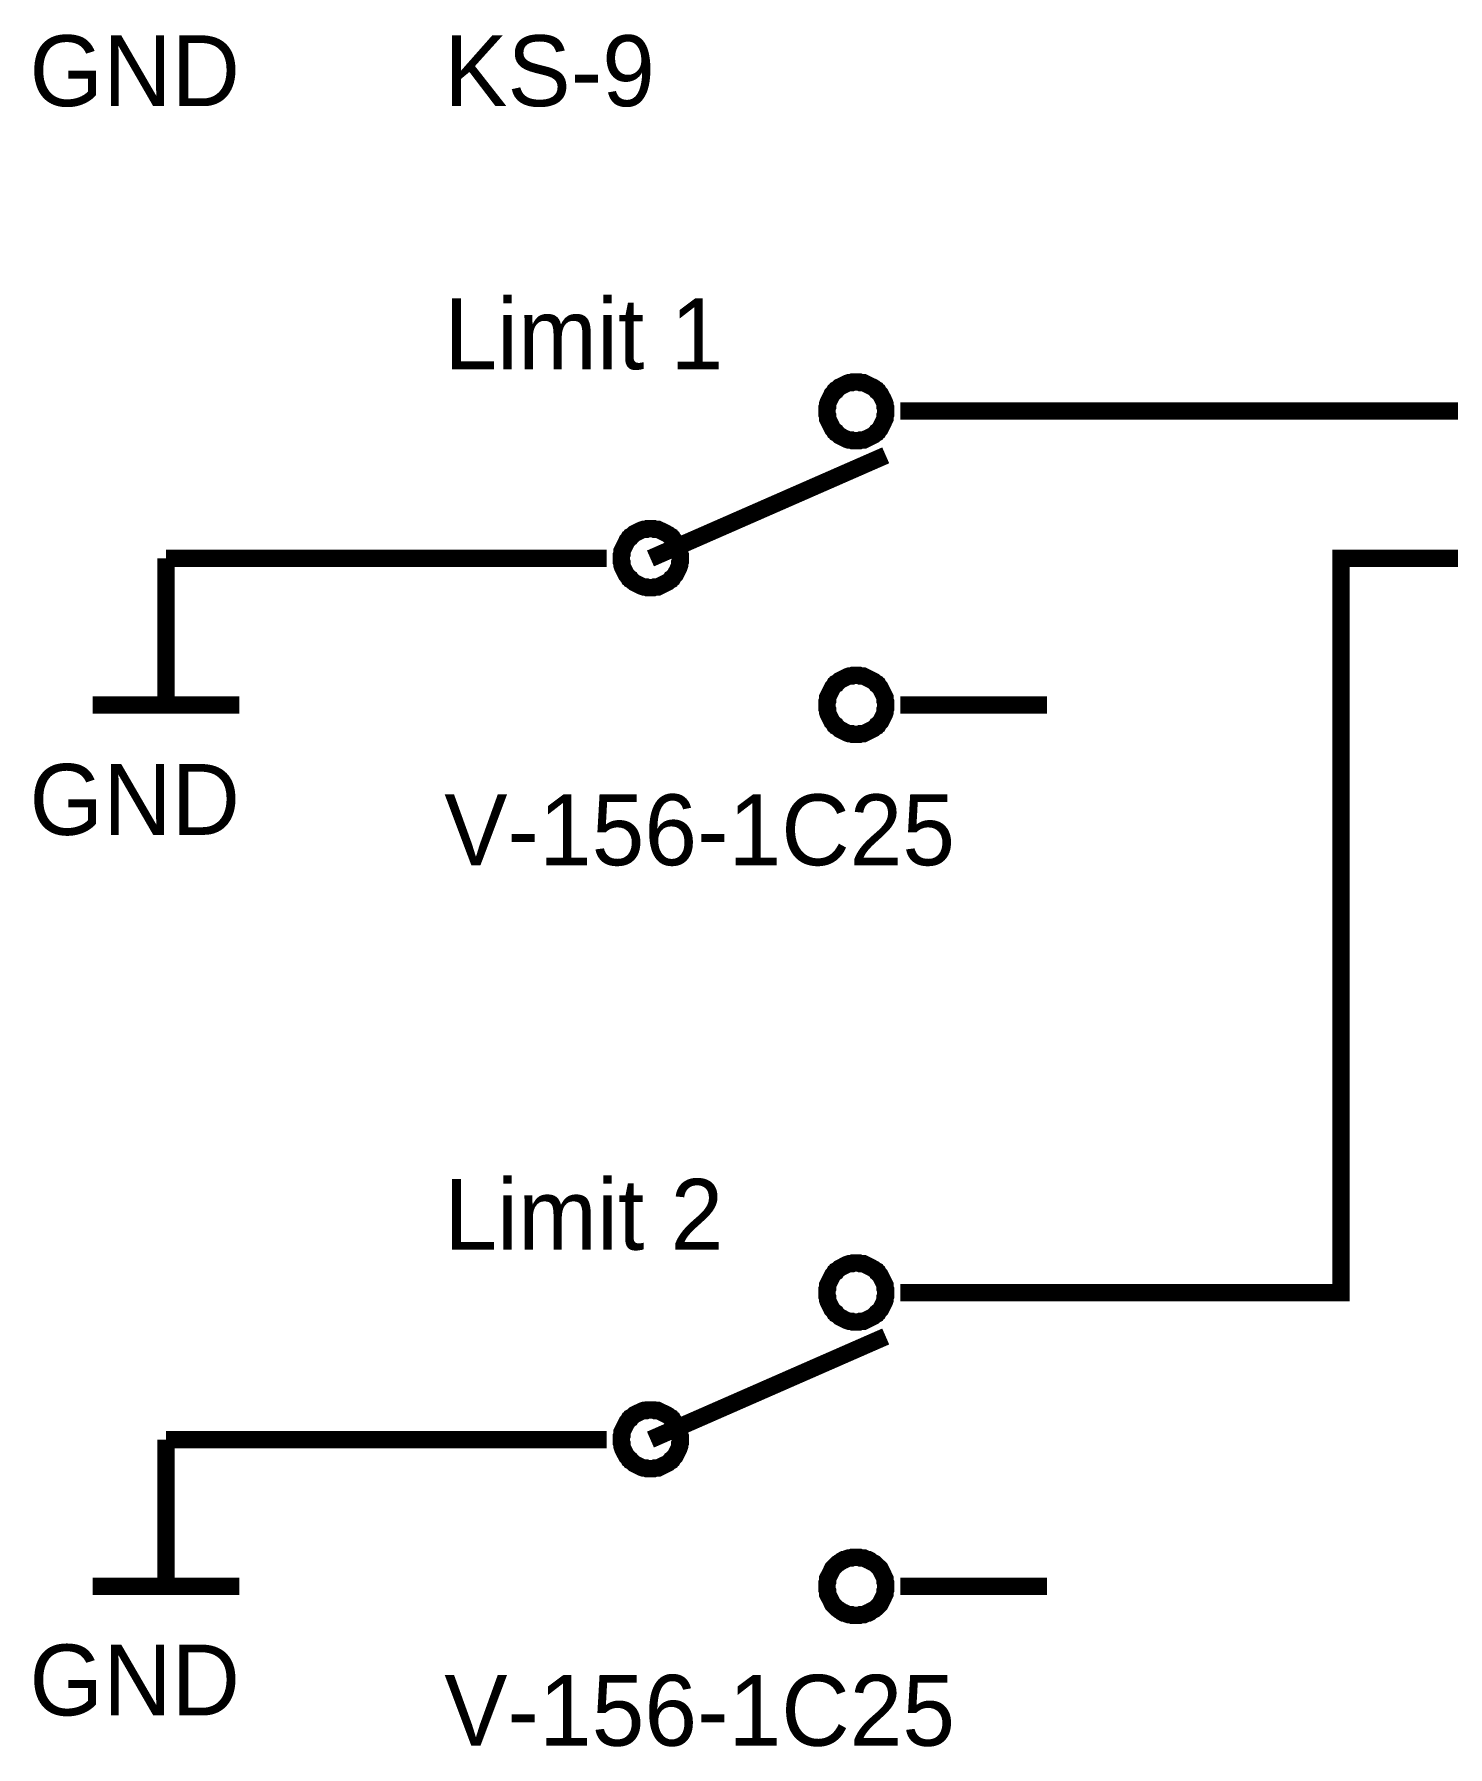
# Model space of a CAD drawing. Header units: inches. Extents: x 0 to 292, y 0 to 193.
# Drawn here: x 89.17 to 113.61, y 50.56 to 80.17 of the extents above; entities that cross this region are included whole.
import ezdxf

# ---------------------------------------------------------------- set-up
doc = ezdxf.new("R2010")
doc.units = ezdxf.units.IN
doc.layers.add('Sheet', color=255, linetype='Continuous')

msp = doc.modelspace()

# ---------------------------------------------------------------- linework, layer by layer
at = {"layer": 'Sheet'}
for points in [[(102.876, 73.659, 0.3, 0.3, 0), (102.876, 73.681, 0.3, 0.3, 0), (102.876, 73.714, 0.3, 0.3, 0), (102.887, 73.735, 0.3, 0.3, 0), (102.887, 73.757, 0.3, 0.3, 0), (102.887, 73.779, 0.3, 0.3, 0), (102.898, 73.812, 0.3, 0.3, 0), (102.909, 73.834, 0.3, 0.3, 0), (102.92, 73.856, 0.3, 0.3, 0), (102.931, 73.878, 0.3, 0.3, 0), (102.942, 73.899, 0.3, 0.3, 0), (102.953, 73.921, 0.3, 0.3, 0), (102.963, 73.943, 0.3, 0.3, 0), (102.974, 73.954, 0.3, 0.3, 0), (102.996, 73.976, 0.3, 0.3, 0), (103.007, 73.998, 0.3, 0.3, 0), (103.029, 74.009, 0.3, 0.3, 0), (103.04, 74.031, 0.3, 0.3, 0), (103.062, 74.042, 0.3, 0.3, 0), (103.084, 74.064, 0.3, 0.3, 0), (103.095, 74.075, 0.3, 0.3, 0), (103.117, 74.085, 0.3, 0.3, 0), (103.139, 74.096, 0.3, 0.3, 0), (103.16, 74.107, 0.3, 0.3, 0), (103.182, 74.118, 0.3, 0.3, 0), (103.204, 74.129, 0.3, 0.3, 0), (103.226, 74.14, 0.3, 0.3, 0), (103.259, 74.151, 0.3, 0.3, 0), (103.281, 74.151, 0.3, 0.3, 0), (103.303, 74.151, 0.3, 0.3, 0), (103.324, 74.162, 0.3, 0.3, 0), (103.357, 74.162, 0.3, 0.3, 0), (103.379, 74.162, 0.3, 0.3, 0)], [(103.379, 74.162, 0.3, 0.3, 0), (103.379, 74.162, 0.3, 0.3, 0)], [(103.379, 74.162, 0.3, 0.3, 0), (103.401, 74.162, 0.3, 0.3, 0), (103.434, 74.162, 0.3, 0.3, 0), (103.456, 74.151, 0.3, 0.3, 0), (103.478, 74.151, 0.3, 0.3, 0), (103.51, 74.151, 0.3, 0.3, 0), (103.532, 74.14, 0.3, 0.3, 0), (103.554, 74.129, 0.3, 0.3, 0), (103.576, 74.118, 0.3, 0.3, 0), (103.598, 74.107, 0.3, 0.3, 0), (103.62, 74.096, 0.3, 0.3, 0), (103.642, 74.085, 0.3, 0.3, 0), (103.664, 74.075, 0.3, 0.3, 0), (103.685, 74.064, 0.3, 0.3, 0), (103.707, 74.042, 0.3, 0.3, 0), (103.729, 74.031, 0.3, 0.3, 0), (103.74, 74.009, 0.3, 0.3, 0), (103.762, 73.998, 0.3, 0.3, 0), (103.773, 73.976, 0.3, 0.3, 0), (103.795, 73.954, 0.3, 0.3, 0), (103.806, 73.943, 0.3, 0.3, 0), (103.817, 73.921, 0.3, 0.3, 0), (103.828, 73.899, 0.3, 0.3, 0), (103.839, 73.878, 0.3, 0.3, 0), (103.85, 73.856, 0.3, 0.3, 0), (103.86, 73.834, 0.3, 0.3, 0), (103.871, 73.812, 0.3, 0.3, 0), (103.882, 73.779, 0.3, 0.3, 0), (103.882, 73.757, 0.3, 0.3, 0), (103.882, 73.735, 0.3, 0.3, 0), (103.893, 73.714, 0.3, 0.3, 0), (103.893, 73.681, 0.3, 0.3, 0), (103.893, 73.659, 0.3, 0.3, 0)], [(103.379, 73.145, 0.3, 0.3, 0), (103.357, 73.145, 0.3, 0.3, 0), (103.324, 73.145, 0.3, 0.3, 0), (103.303, 73.156, 0.3, 0.3, 0), (103.281, 73.156, 0.3, 0.3, 0), (103.259, 73.156, 0.3, 0.3, 0), (103.226, 73.167, 0.3, 0.3, 0), (103.204, 73.178, 0.3, 0.3, 0), (103.182, 73.188, 0.3, 0.3, 0), (103.16, 73.199, 0.3, 0.3, 0), (103.139, 73.21, 0.3, 0.3, 0), (103.117, 73.221, 0.3, 0.3, 0), (103.095, 73.232, 0.3, 0.3, 0), (103.084, 73.243, 0.3, 0.3, 0), (103.062, 73.265, 0.3, 0.3, 0), (103.04, 73.276, 0.3, 0.3, 0), (103.029, 73.298, 0.3, 0.3, 0), (103.007, 73.309, 0.3, 0.3, 0), (102.996, 73.331, 0.3, 0.3, 0), (102.974, 73.353, 0.3, 0.3, 0), (102.963, 73.374, 0.3, 0.3, 0), (102.953, 73.396, 0.3, 0.3, 0), (102.942, 73.418, 0.3, 0.3, 0), (102.931, 73.44, 0.3, 0.3, 0), (102.92, 73.462, 0.3, 0.3, 0), (102.909, 73.484, 0.3, 0.3, 0), (102.898, 73.506, 0.3, 0.3, 0), (102.887, 73.528, 0.3, 0.3, 0), (102.887, 73.56, 0.3, 0.3, 0), (102.887, 73.582, 0.3, 0.3, 0), (102.876, 73.604, 0.3, 0.3, 0), (102.876, 73.637, 0.3, 0.3, 0), (102.876, 73.659, 0.3, 0.3, 0)], [(102.876, 73.659, 0.3, 0.3, 0), (102.876, 73.659, 0.3, 0.3, 0)], [(103.893, 73.659, 0.3, 0.3, 0), (103.893, 73.637, 0.3, 0.3, 0), (103.893, 73.604, 0.3, 0.3, 0), (103.882, 73.582, 0.3, 0.3, 0), (103.882, 73.56, 0.3, 0.3, 0), (103.882, 73.528, 0.3, 0.3, 0), (103.871, 73.506, 0.3, 0.3, 0), (103.86, 73.484, 0.3, 0.3, 0), (103.85, 73.462, 0.3, 0.3, 0), (103.839, 73.44, 0.3, 0.3, 0), (103.828, 73.418, 0.3, 0.3, 0), (103.817, 73.396, 0.3, 0.3, 0), (103.806, 73.374, 0.3, 0.3, 0), (103.795, 73.353, 0.3, 0.3, 0), (103.773, 73.331, 0.3, 0.3, 0), (103.762, 73.309, 0.3, 0.3, 0), (103.74, 73.298, 0.3, 0.3, 0), (103.729, 73.276, 0.3, 0.3, 0), (103.707, 73.265, 0.3, 0.3, 0), (103.685, 73.243, 0.3, 0.3, 0), (103.664, 73.232, 0.3, 0.3, 0), (103.642, 73.221, 0.3, 0.3, 0), (103.62, 73.21, 0.3, 0.3, 0), (103.598, 73.199, 0.3, 0.3, 0), (103.576, 73.188, 0.3, 0.3, 0), (103.554, 73.178, 0.3, 0.3, 0), (103.532, 73.167, 0.3, 0.3, 0), (103.51, 73.156, 0.3, 0.3, 0), (103.478, 73.156, 0.3, 0.3, 0), (103.456, 73.156, 0.3, 0.3, 0), (103.434, 73.145, 0.3, 0.3, 0), (103.401, 73.145, 0.3, 0.3, 0), (103.379, 73.145, 0.3, 0.3, 0)], [(103.893, 73.659, 0.3, 0.3, 0), (103.893, 73.659, 0.3, 0.3, 0), (103.893, 73.659, 0.3, 0.3, 0), (103.893, 73.659, 0.3, 0.3, 0), (103.893, 73.659, 0.3, 0.3, 0), (103.893, 73.659, 0.3, 0.3, 0), (103.893, 73.659, 0.3, 0.3, 0), (103.893, 73.659, 0.3, 0.3, 0), (103.893, 73.659, 0.3, 0.3, 0), (103.893, 73.659, 0.3, 0.3, 0), (103.893, 73.659, 0.3, 0.3, 0), (103.893, 73.659, 0.3, 0.3, 0), (103.893, 73.659, 0.3, 0.3, 0), (103.893, 73.659, 0.3, 0.3, 0), (103.893, 73.659, 0.3, 0.3, 0), (103.893, 73.659, 0.3, 0.3, 0), (103.893, 73.659, 0.3, 0.3, 0), (103.893, 73.659, 0.3, 0.3, 0), (103.893, 73.659, 0.3, 0.3, 0), (103.893, 73.659, 0.3, 0.3, 0), (103.893, 73.659, 0.3, 0.3, 0), (103.893, 73.659, 0.3, 0.3, 0), (103.893, 73.659, 0.3, 0.3, 0), (103.893, 73.659, 0.3, 0.3, 0), (103.893, 73.659, 0.3, 0.3, 0), (103.893, 73.659, 0.3, 0.3, 0), (103.893, 73.659, 0.3, 0.3, 0), (103.893, 73.659, 0.3, 0.3, 0), (103.893, 73.659, 0.3, 0.3, 0), (103.893, 73.659, 0.3, 0.3, 0), (103.893, 73.659, 0.3, 0.3, 0), (103.893, 73.659, 0.3, 0.3, 0), (103.893, 73.659, 0.3, 0.3, 0)], [(103.893, 73.659, 0.3, 0.3, 0), (103.893, 73.659, 0.3, 0.3, 0)], [(106.683, 73.659, 0.3, 0.3, 0), (104.145, 73.659, 0.3, 0.3, 0)], [(119.382, 73.659, 0.3, 0.3, 0), (106.683, 73.659, 0.3, 0.3, 0)], [(99.824, 71.11, 0.3, 0.3, 0), (103.893, 72.893, 0.3, 0.3, 0)], [(99.321, 71.11, 0.3, 0.3, 0), (99.321, 71.132, 0.3, 0.3, 0), (99.321, 71.165, 0.3, 0.3, 0), (99.332, 71.187, 0.3, 0.3, 0), (99.332, 71.209, 0.3, 0.3, 0), (99.332, 71.241, 0.3, 0.3, 0), (99.343, 71.263, 0.3, 0.3, 0), (99.354, 71.285, 0.3, 0.3, 0), (99.365, 71.307, 0.3, 0.3, 0), (99.376, 71.329, 0.3, 0.3, 0), (99.387, 71.351, 0.3, 0.3, 0), (99.398, 71.373, 0.3, 0.3, 0), (99.409, 71.395, 0.3, 0.3, 0), (99.419, 71.416, 0.3, 0.3, 0), (99.441, 71.438, 0.3, 0.3, 0), (99.452, 71.46, 0.3, 0.3, 0), (99.474, 71.471, 0.3, 0.3, 0), (99.485, 71.493, 0.3, 0.3, 0), (99.507, 71.504, 0.3, 0.3, 0), (99.529, 71.526, 0.3, 0.3, 0), (99.54, 71.537, 0.3, 0.3, 0), (99.562, 71.548, 0.3, 0.3, 0), (99.584, 71.559, 0.3, 0.3, 0), (99.605, 71.57, 0.3, 0.3, 0), (99.627, 71.581, 0.3, 0.3, 0), (99.649, 71.592, 0.3, 0.3, 0), (99.671, 71.602, 0.3, 0.3, 0), (99.704, 71.613, 0.3, 0.3, 0), (99.726, 71.613, 0.3, 0.3, 0), (99.748, 71.613, 0.3, 0.3, 0), (99.769, 71.624, 0.3, 0.3, 0), (99.802, 71.624, 0.3, 0.3, 0), (99.824, 71.624, 0.3, 0.3, 0)], [(99.824, 71.624, 0.3, 0.3, 0), (99.824, 71.624, 0.3, 0.3, 0)], [(99.824, 71.624, 0.3, 0.3, 0), (99.846, 71.624, 0.3, 0.3, 0), (99.879, 71.624, 0.3, 0.3, 0), (99.901, 71.613, 0.3, 0.3, 0), (99.923, 71.613, 0.3, 0.3, 0), (99.955, 71.613, 0.3, 0.3, 0), (99.977, 71.602, 0.3, 0.3, 0), (99.999, 71.592, 0.3, 0.3, 0), (100.021, 71.581, 0.3, 0.3, 0), (100.043, 71.57, 0.3, 0.3, 0), (100.065, 71.559, 0.3, 0.3, 0), (100.087, 71.548, 0.3, 0.3, 0), (100.109, 71.537, 0.3, 0.3, 0), (100.13, 71.526, 0.3, 0.3, 0), (100.152, 71.504, 0.3, 0.3, 0), (100.174, 71.493, 0.3, 0.3, 0), (100.185, 71.471, 0.3, 0.3, 0), (100.207, 71.46, 0.3, 0.3, 0), (100.218, 71.438, 0.3, 0.3, 0), (100.24, 71.416, 0.3, 0.3, 0), (100.251, 71.395, 0.3, 0.3, 0), (100.262, 71.373, 0.3, 0.3, 0), (100.273, 71.351, 0.3, 0.3, 0), (100.284, 71.329, 0.3, 0.3, 0), (100.295, 71.307, 0.3, 0.3, 0), (100.305, 71.285, 0.3, 0.3, 0), (100.316, 71.263, 0.3, 0.3, 0), (100.327, 71.241, 0.3, 0.3, 0), (100.327, 71.209, 0.3, 0.3, 0), (100.327, 71.187, 0.3, 0.3, 0), (100.338, 71.165, 0.3, 0.3, 0), (100.338, 71.132, 0.3, 0.3, 0), (100.338, 71.11, 0.3, 0.3, 0)], [(91.445, 71.11, 0.3, 0.3, 0), (91.445, 68.573, 0.3, 0.3, 0)], [(96.521, 71.11, 0.3, 0.3, 0), (91.445, 71.11, 0.3, 0.3, 0)], [(96.521, 71.11, 0.3, 0.3, 0), (99.069, 71.11, 0.3, 0.3, 0)], [(99.824, 70.607, 0.3, 0.3, 0), (99.802, 70.607, 0.3, 0.3, 0), (99.769, 70.607, 0.3, 0.3, 0), (99.748, 70.618, 0.3, 0.3, 0), (99.726, 70.618, 0.3, 0.3, 0), (99.704, 70.618, 0.3, 0.3, 0), (99.671, 70.629, 0.3, 0.3, 0), (99.649, 70.64, 0.3, 0.3, 0), (99.627, 70.651, 0.3, 0.3, 0), (99.605, 70.662, 0.3, 0.3, 0), (99.584, 70.673, 0.3, 0.3, 0), (99.562, 70.684, 0.3, 0.3, 0), (99.54, 70.695, 0.3, 0.3, 0), (99.529, 70.705, 0.3, 0.3, 0), (99.507, 70.727, 0.3, 0.3, 0), (99.485, 70.738, 0.3, 0.3, 0), (99.474, 70.76, 0.3, 0.3, 0), (99.452, 70.771, 0.3, 0.3, 0), (99.441, 70.793, 0.3, 0.3, 0), (99.419, 70.815, 0.3, 0.3, 0), (99.409, 70.826, 0.3, 0.3, 0), (99.398, 70.848, 0.3, 0.3, 0), (99.387, 70.87, 0.3, 0.3, 0), (99.376, 70.891, 0.3, 0.3, 0), (99.365, 70.913, 0.3, 0.3, 0), (99.354, 70.935, 0.3, 0.3, 0), (99.343, 70.957, 0.3, 0.3, 0), (99.332, 70.99, 0.3, 0.3, 0), (99.332, 71.012, 0.3, 0.3, 0), (99.332, 71.034, 0.3, 0.3, 0), (99.321, 71.056, 0.3, 0.3, 0), (99.321, 71.088, 0.3, 0.3, 0), (99.321, 71.11, 0.3, 0.3, 0)], [(99.321, 71.11, 0.3, 0.3, 0), (99.321, 71.11, 0.3, 0.3, 0)], [(100.338, 71.11, 0.3, 0.3, 0), (100.338, 71.088, 0.3, 0.3, 0), (100.338, 71.056, 0.3, 0.3, 0), (100.327, 71.034, 0.3, 0.3, 0), (100.327, 71.012, 0.3, 0.3, 0), (100.327, 70.99, 0.3, 0.3, 0), (100.316, 70.957, 0.3, 0.3, 0), (100.305, 70.935, 0.3, 0.3, 0), (100.295, 70.913, 0.3, 0.3, 0), (100.284, 70.891, 0.3, 0.3, 0), (100.273, 70.87, 0.3, 0.3, 0), (100.262, 70.848, 0.3, 0.3, 0), (100.251, 70.826, 0.3, 0.3, 0), (100.24, 70.815, 0.3, 0.3, 0), (100.218, 70.793, 0.3, 0.3, 0), (100.207, 70.771, 0.3, 0.3, 0), (100.185, 70.76, 0.3, 0.3, 0), (100.174, 70.738, 0.3, 0.3, 0), (100.152, 70.727, 0.3, 0.3, 0), (100.13, 70.705, 0.3, 0.3, 0), (100.109, 70.695, 0.3, 0.3, 0), (100.087, 70.684, 0.3, 0.3, 0), (100.065, 70.673, 0.3, 0.3, 0), (100.043, 70.662, 0.3, 0.3, 0), (100.021, 70.651, 0.3, 0.3, 0), (99.999, 70.64, 0.3, 0.3, 0), (99.977, 70.629, 0.3, 0.3, 0), (99.955, 70.618, 0.3, 0.3, 0), (99.923, 70.618, 0.3, 0.3, 0), (99.901, 70.618, 0.3, 0.3, 0), (99.879, 70.607, 0.3, 0.3, 0), (99.846, 70.607, 0.3, 0.3, 0), (99.824, 70.607, 0.3, 0.3, 0)], [(100.338, 71.11, 0.3, 0.3, 0), (100.338, 71.11, 0.3, 0.3, 0), (100.338, 71.11, 0.3, 0.3, 0), (100.338, 71.11, 0.3, 0.3, 0), (100.338, 71.11, 0.3, 0.3, 0), (100.338, 71.11, 0.3, 0.3, 0), (100.338, 71.11, 0.3, 0.3, 0), (100.338, 71.11, 0.3, 0.3, 0), (100.338, 71.11, 0.3, 0.3, 0), (100.338, 71.11, 0.3, 0.3, 0), (100.338, 71.11, 0.3, 0.3, 0), (100.338, 71.11, 0.3, 0.3, 0), (100.338, 71.11, 0.3, 0.3, 0), (100.338, 71.11, 0.3, 0.3, 0), (100.338, 71.11, 0.3, 0.3, 0), (100.338, 71.11, 0.3, 0.3, 0), (100.338, 71.11, 0.3, 0.3, 0), (100.338, 71.11, 0.3, 0.3, 0), (100.338, 71.11, 0.3, 0.3, 0), (100.338, 71.11, 0.3, 0.3, 0), (100.338, 71.11, 0.3, 0.3, 0), (100.338, 71.11, 0.3, 0.3, 0), (100.338, 71.11, 0.3, 0.3, 0), (100.338, 71.11, 0.3, 0.3, 0), (100.338, 71.11, 0.3, 0.3, 0), (100.338, 71.11, 0.3, 0.3, 0), (100.338, 71.11, 0.3, 0.3, 0), (100.338, 71.11, 0.3, 0.3, 0), (100.338, 71.11, 0.3, 0.3, 0), (100.338, 71.11, 0.3, 0.3, 0), (100.338, 71.11, 0.3, 0.3, 0), (100.338, 71.11, 0.3, 0.3, 0), (100.338, 71.11, 0.3, 0.3, 0)], [(100.338, 71.11, 0.3, 0.3, 0), (100.338, 71.11, 0.3, 0.3, 0)], [(119.382, 71.11, 0.3, 0.3, 0), (111.769, 71.11, 0.3, 0.3, 0), (111.769, 58.411, 0.3, 0.3, 0), (106.683, 58.411, 0.3, 0.3, 0)], [(102.876, 68.573, 0.3, 0.3, 0), (102.876, 68.594, 0.3, 0.3, 0), (102.876, 68.627, 0.3, 0.3, 0), (102.887, 68.649, 0.3, 0.3, 0), (102.887, 68.671, 0.3, 0.3, 0), (102.887, 68.704, 0.3, 0.3, 0), (102.898, 68.726, 0.3, 0.3, 0), (102.909, 68.748, 0.3, 0.3, 0), (102.92, 68.769, 0.3, 0.3, 0), (102.931, 68.791, 0.3, 0.3, 0), (102.942, 68.813, 0.3, 0.3, 0), (102.953, 68.835, 0.3, 0.3, 0), (102.963, 68.857, 0.3, 0.3, 0), (102.974, 68.879, 0.3, 0.3, 0), (102.996, 68.901, 0.3, 0.3, 0), (103.007, 68.923, 0.3, 0.3, 0), (103.029, 68.933, 0.3, 0.3, 0), (103.04, 68.955, 0.3, 0.3, 0), (103.062, 68.966, 0.3, 0.3, 0), (103.084, 68.988, 0.3, 0.3, 0), (103.095, 68.999, 0.3, 0.3, 0), (103.117, 69.01, 0.3, 0.3, 0), (103.139, 69.021, 0.3, 0.3, 0), (103.16, 69.032, 0.3, 0.3, 0), (103.182, 69.043, 0.3, 0.3, 0), (103.204, 69.054, 0.3, 0.3, 0), (103.226, 69.065, 0.3, 0.3, 0), (103.259, 69.076, 0.3, 0.3, 0), (103.281, 69.076, 0.3, 0.3, 0), (103.303, 69.076, 0.3, 0.3, 0), (103.324, 69.087, 0.3, 0.3, 0), (103.357, 69.087, 0.3, 0.3, 0), (103.379, 69.087, 0.3, 0.3, 0)], [(103.379, 69.087, 0.3, 0.3, 0), (103.379, 69.087, 0.3, 0.3, 0)], [(103.379, 69.087, 0.3, 0.3, 0), (103.401, 69.087, 0.3, 0.3, 0), (103.434, 69.087, 0.3, 0.3, 0), (103.456, 69.076, 0.3, 0.3, 0), (103.478, 69.076, 0.3, 0.3, 0), (103.51, 69.076, 0.3, 0.3, 0), (103.532, 69.065, 0.3, 0.3, 0), (103.554, 69.054, 0.3, 0.3, 0), (103.576, 69.043, 0.3, 0.3, 0), (103.598, 69.032, 0.3, 0.3, 0), (103.62, 69.021, 0.3, 0.3, 0), (103.642, 69.01, 0.3, 0.3, 0), (103.664, 68.999, 0.3, 0.3, 0), (103.685, 68.988, 0.3, 0.3, 0), (103.707, 68.966, 0.3, 0.3, 0), (103.729, 68.955, 0.3, 0.3, 0), (103.74, 68.933, 0.3, 0.3, 0), (103.762, 68.923, 0.3, 0.3, 0), (103.773, 68.901, 0.3, 0.3, 0), (103.795, 68.879, 0.3, 0.3, 0), (103.806, 68.857, 0.3, 0.3, 0), (103.817, 68.835, 0.3, 0.3, 0), (103.828, 68.813, 0.3, 0.3, 0), (103.839, 68.791, 0.3, 0.3, 0), (103.85, 68.769, 0.3, 0.3, 0), (103.86, 68.748, 0.3, 0.3, 0), (103.871, 68.726, 0.3, 0.3, 0), (103.882, 68.704, 0.3, 0.3, 0), (103.882, 68.671, 0.3, 0.3, 0), (103.882, 68.649, 0.3, 0.3, 0), (103.893, 68.627, 0.3, 0.3, 0), (103.893, 68.594, 0.3, 0.3, 0), (103.893, 68.573, 0.3, 0.3, 0)], [(90.176, 68.573, 0.3, 0.3, 0), (92.714, 68.573, 0.3, 0.3, 0)], [(103.379, 68.069, 0.3, 0.3, 0), (103.357, 68.069, 0.3, 0.3, 0), (103.324, 68.069, 0.3, 0.3, 0), (103.303, 68.08, 0.3, 0.3, 0), (103.281, 68.08, 0.3, 0.3, 0), (103.259, 68.08, 0.3, 0.3, 0), (103.226, 68.091, 0.3, 0.3, 0), (103.204, 68.102, 0.3, 0.3, 0), (103.182, 68.113, 0.3, 0.3, 0), (103.16, 68.124, 0.3, 0.3, 0), (103.139, 68.135, 0.3, 0.3, 0), (103.117, 68.146, 0.3, 0.3, 0), (103.095, 68.157, 0.3, 0.3, 0), (103.084, 68.168, 0.3, 0.3, 0), (103.062, 68.19, 0.3, 0.3, 0), (103.04, 68.201, 0.3, 0.3, 0), (103.029, 68.222, 0.3, 0.3, 0), (103.007, 68.233, 0.3, 0.3, 0), (102.996, 68.255, 0.3, 0.3, 0), (102.974, 68.277, 0.3, 0.3, 0), (102.963, 68.288, 0.3, 0.3, 0), (102.953, 68.31, 0.3, 0.3, 0), (102.942, 68.332, 0.3, 0.3, 0), (102.931, 68.354, 0.3, 0.3, 0), (102.92, 68.376, 0.3, 0.3, 0), (102.909, 68.398, 0.3, 0.3, 0), (102.898, 68.419, 0.3, 0.3, 0), (102.887, 68.452, 0.3, 0.3, 0), (102.887, 68.474, 0.3, 0.3, 0), (102.887, 68.496, 0.3, 0.3, 0), (102.876, 68.518, 0.3, 0.3, 0), (102.876, 68.551, 0.3, 0.3, 0), (102.876, 68.573, 0.3, 0.3, 0)], [(102.876, 68.573, 0.3, 0.3, 0), (102.876, 68.573, 0.3, 0.3, 0)], [(103.893, 68.573, 0.3, 0.3, 0), (103.893, 68.551, 0.3, 0.3, 0), (103.893, 68.518, 0.3, 0.3, 0), (103.882, 68.496, 0.3, 0.3, 0), (103.882, 68.474, 0.3, 0.3, 0), (103.882, 68.452, 0.3, 0.3, 0), (103.871, 68.419, 0.3, 0.3, 0), (103.86, 68.398, 0.3, 0.3, 0), (103.85, 68.376, 0.3, 0.3, 0), (103.839, 68.354, 0.3, 0.3, 0), (103.828, 68.332, 0.3, 0.3, 0), (103.817, 68.31, 0.3, 0.3, 0), (103.806, 68.288, 0.3, 0.3, 0), (103.795, 68.277, 0.3, 0.3, 0), (103.773, 68.255, 0.3, 0.3, 0), (103.762, 68.233, 0.3, 0.3, 0), (103.74, 68.222, 0.3, 0.3, 0), (103.729, 68.201, 0.3, 0.3, 0), (103.707, 68.19, 0.3, 0.3, 0), (103.685, 68.168, 0.3, 0.3, 0), (103.664, 68.157, 0.3, 0.3, 0), (103.642, 68.146, 0.3, 0.3, 0), (103.62, 68.135, 0.3, 0.3, 0), (103.598, 68.124, 0.3, 0.3, 0), (103.576, 68.113, 0.3, 0.3, 0), (103.554, 68.102, 0.3, 0.3, 0), (103.532, 68.091, 0.3, 0.3, 0), (103.51, 68.08, 0.3, 0.3, 0), (103.478, 68.08, 0.3, 0.3, 0), (103.456, 68.08, 0.3, 0.3, 0), (103.434, 68.069, 0.3, 0.3, 0), (103.401, 68.069, 0.3, 0.3, 0), (103.379, 68.069, 0.3, 0.3, 0)], [(103.893, 68.573, 0.3, 0.3, 0), (103.893, 68.573, 0.3, 0.3, 0), (103.893, 68.573, 0.3, 0.3, 0), (103.893, 68.573, 0.3, 0.3, 0), (103.893, 68.573, 0.3, 0.3, 0), (103.893, 68.573, 0.3, 0.3, 0), (103.893, 68.573, 0.3, 0.3, 0), (103.893, 68.573, 0.3, 0.3, 0), (103.893, 68.573, 0.3, 0.3, 0), (103.893, 68.573, 0.3, 0.3, 0), (103.893, 68.573, 0.3, 0.3, 0), (103.893, 68.573, 0.3, 0.3, 0), (103.893, 68.573, 0.3, 0.3, 0), (103.893, 68.573, 0.3, 0.3, 0), (103.893, 68.573, 0.3, 0.3, 0), (103.893, 68.573, 0.3, 0.3, 0), (103.893, 68.573, 0.3, 0.3, 0), (103.893, 68.573, 0.3, 0.3, 0), (103.893, 68.573, 0.3, 0.3, 0), (103.893, 68.573, 0.3, 0.3, 0), (103.893, 68.573, 0.3, 0.3, 0), (103.893, 68.573, 0.3, 0.3, 0), (103.893, 68.573, 0.3, 0.3, 0), (103.893, 68.573, 0.3, 0.3, 0), (103.893, 68.573, 0.3, 0.3, 0), (103.893, 68.573, 0.3, 0.3, 0), (103.893, 68.573, 0.3, 0.3, 0), (103.893, 68.573, 0.3, 0.3, 0), (103.893, 68.573, 0.3, 0.3, 0), (103.893, 68.573, 0.3, 0.3, 0), (103.893, 68.573, 0.3, 0.3, 0), (103.893, 68.573, 0.3, 0.3, 0), (103.893, 68.573, 0.3, 0.3, 0)], [(103.893, 68.573, 0.3, 0.3, 0), (103.893, 68.573, 0.3, 0.3, 0)], [(106.683, 68.573, 0.3, 0.3, 0), (104.145, 68.573, 0.3, 0.3, 0)], [(102.876, 58.411, 0.3, 0.3, 0), (102.876, 58.433, 0.3, 0.3, 0), (102.876, 58.465, 0.3, 0.3, 0), (102.887, 58.487, 0.3, 0.3, 0), (102.887, 58.509, 0.3, 0.3, 0), (102.887, 58.542, 0.3, 0.3, 0), (102.898, 58.564, 0.3, 0.3, 0), (102.909, 58.586, 0.3, 0.3, 0), (102.92, 58.608, 0.3, 0.3, 0), (102.931, 58.63, 0.3, 0.3, 0), (102.942, 58.651, 0.3, 0.3, 0), (102.953, 58.673, 0.3, 0.3, 0), (102.963, 58.695, 0.3, 0.3, 0), (102.974, 58.717, 0.3, 0.3, 0), (102.996, 58.739, 0.3, 0.3, 0), (103.007, 58.761, 0.3, 0.3, 0), (103.029, 58.772, 0.3, 0.3, 0), (103.04, 58.794, 0.3, 0.3, 0), (103.062, 58.805, 0.3, 0.3, 0), (103.084, 58.826, 0.3, 0.3, 0), (103.095, 58.837, 0.3, 0.3, 0), (103.117, 58.848, 0.3, 0.3, 0), (103.139, 58.859, 0.3, 0.3, 0), (103.16, 58.87, 0.3, 0.3, 0), (103.182, 58.881, 0.3, 0.3, 0), (103.204, 58.892, 0.3, 0.3, 0), (103.226, 58.903, 0.3, 0.3, 0), (103.259, 58.914, 0.3, 0.3, 0), (103.281, 58.914, 0.3, 0.3, 0), (103.303, 58.914, 0.3, 0.3, 0), (103.324, 58.925, 0.3, 0.3, 0), (103.357, 58.925, 0.3, 0.3, 0), (103.379, 58.925, 0.3, 0.3, 0)], [(103.379, 58.925, 0.3, 0.3, 0), (103.379, 58.925, 0.3, 0.3, 0)], [(103.379, 58.925, 0.3, 0.3, 0), (103.401, 58.925, 0.3, 0.3, 0), (103.434, 58.925, 0.3, 0.3, 0), (103.456, 58.914, 0.3, 0.3, 0), (103.478, 58.914, 0.3, 0.3, 0), (103.51, 58.914, 0.3, 0.3, 0), (103.532, 58.903, 0.3, 0.3, 0), (103.554, 58.892, 0.3, 0.3, 0), (103.576, 58.881, 0.3, 0.3, 0), (103.598, 58.87, 0.3, 0.3, 0), (103.62, 58.859, 0.3, 0.3, 0), (103.642, 58.848, 0.3, 0.3, 0), (103.664, 58.837, 0.3, 0.3, 0), (103.685, 58.826, 0.3, 0.3, 0), (103.707, 58.805, 0.3, 0.3, 0), (103.729, 58.794, 0.3, 0.3, 0), (103.74, 58.772, 0.3, 0.3, 0), (103.762, 58.761, 0.3, 0.3, 0), (103.773, 58.739, 0.3, 0.3, 0), (103.795, 58.717, 0.3, 0.3, 0), (103.806, 58.695, 0.3, 0.3, 0), (103.817, 58.673, 0.3, 0.3, 0), (103.828, 58.651, 0.3, 0.3, 0), (103.839, 58.63, 0.3, 0.3, 0), (103.85, 58.608, 0.3, 0.3, 0), (103.86, 58.586, 0.3, 0.3, 0), (103.871, 58.564, 0.3, 0.3, 0), (103.882, 58.542, 0.3, 0.3, 0), (103.882, 58.509, 0.3, 0.3, 0), (103.882, 58.487, 0.3, 0.3, 0), (103.893, 58.465, 0.3, 0.3, 0), (103.893, 58.433, 0.3, 0.3, 0), (103.893, 58.411, 0.3, 0.3, 0)], [(103.379, 57.908, 0.3, 0.3, 0), (103.357, 57.908, 0.3, 0.3, 0), (103.324, 57.908, 0.3, 0.3, 0), (103.303, 57.919, 0.3, 0.3, 0), (103.281, 57.919, 0.3, 0.3, 0), (103.259, 57.919, 0.3, 0.3, 0), (103.226, 57.93, 0.3, 0.3, 0), (103.204, 57.94, 0.3, 0.3, 0), (103.182, 57.951, 0.3, 0.3, 0), (103.16, 57.962, 0.3, 0.3, 0), (103.139, 57.973, 0.3, 0.3, 0), (103.117, 57.984, 0.3, 0.3, 0), (103.095, 57.995, 0.3, 0.3, 0), (103.084, 58.006, 0.3, 0.3, 0), (103.062, 58.028, 0.3, 0.3, 0), (103.04, 58.039, 0.3, 0.3, 0), (103.029, 58.061, 0.3, 0.3, 0), (103.007, 58.072, 0.3, 0.3, 0), (102.996, 58.094, 0.3, 0.3, 0), (102.974, 58.115, 0.3, 0.3, 0), (102.963, 58.126, 0.3, 0.3, 0), (102.953, 58.148, 0.3, 0.3, 0), (102.942, 58.17, 0.3, 0.3, 0), (102.931, 58.192, 0.3, 0.3, 0), (102.92, 58.214, 0.3, 0.3, 0), (102.909, 58.236, 0.3, 0.3, 0), (102.898, 58.258, 0.3, 0.3, 0), (102.887, 58.29, 0.3, 0.3, 0), (102.887, 58.312, 0.3, 0.3, 0), (102.887, 58.334, 0.3, 0.3, 0), (102.876, 58.356, 0.3, 0.3, 0), (102.876, 58.389, 0.3, 0.3, 0), (102.876, 58.411, 0.3, 0.3, 0)], [(102.876, 58.411, 0.3, 0.3, 0), (102.876, 58.411, 0.3, 0.3, 0)], [(103.893, 58.411, 0.3, 0.3, 0), (103.893, 58.389, 0.3, 0.3, 0), (103.893, 58.356, 0.3, 0.3, 0), (103.882, 58.334, 0.3, 0.3, 0), (103.882, 58.312, 0.3, 0.3, 0), (103.882, 58.29, 0.3, 0.3, 0), (103.871, 58.258, 0.3, 0.3, 0), (103.86, 58.236, 0.3, 0.3, 0), (103.85, 58.214, 0.3, 0.3, 0), (103.839, 58.192, 0.3, 0.3, 0), (103.828, 58.17, 0.3, 0.3, 0), (103.817, 58.148, 0.3, 0.3, 0), (103.806, 58.126, 0.3, 0.3, 0), (103.795, 58.115, 0.3, 0.3, 0), (103.773, 58.094, 0.3, 0.3, 0), (103.762, 58.072, 0.3, 0.3, 0), (103.74, 58.061, 0.3, 0.3, 0), (103.729, 58.039, 0.3, 0.3, 0), (103.707, 58.028, 0.3, 0.3, 0), (103.685, 58.006, 0.3, 0.3, 0), (103.664, 57.995, 0.3, 0.3, 0), (103.642, 57.984, 0.3, 0.3, 0), (103.62, 57.973, 0.3, 0.3, 0), (103.598, 57.962, 0.3, 0.3, 0), (103.576, 57.951, 0.3, 0.3, 0), (103.554, 57.94, 0.3, 0.3, 0), (103.532, 57.93, 0.3, 0.3, 0), (103.51, 57.919, 0.3, 0.3, 0), (103.478, 57.919, 0.3, 0.3, 0), (103.456, 57.919, 0.3, 0.3, 0), (103.434, 57.908, 0.3, 0.3, 0), (103.401, 57.908, 0.3, 0.3, 0), (103.379, 57.908, 0.3, 0.3, 0)], [(103.893, 58.411, 0.3, 0.3, 0), (103.893, 58.411, 0.3, 0.3, 0), (103.893, 58.411, 0.3, 0.3, 0), (103.893, 58.411, 0.3, 0.3, 0), (103.893, 58.411, 0.3, 0.3, 0), (103.893, 58.411, 0.3, 0.3, 0), (103.893, 58.411, 0.3, 0.3, 0), (103.893, 58.411, 0.3, 0.3, 0), (103.893, 58.411, 0.3, 0.3, 0), (103.893, 58.411, 0.3, 0.3, 0), (103.893, 58.411, 0.3, 0.3, 0), (103.893, 58.411, 0.3, 0.3, 0), (103.893, 58.411, 0.3, 0.3, 0), (103.893, 58.411, 0.3, 0.3, 0), (103.893, 58.411, 0.3, 0.3, 0), (103.893, 58.411, 0.3, 0.3, 0), (103.893, 58.411, 0.3, 0.3, 0), (103.893, 58.411, 0.3, 0.3, 0), (103.893, 58.411, 0.3, 0.3, 0), (103.893, 58.411, 0.3, 0.3, 0), (103.893, 58.411, 0.3, 0.3, 0), (103.893, 58.411, 0.3, 0.3, 0), (103.893, 58.411, 0.3, 0.3, 0), (103.893, 58.411, 0.3, 0.3, 0), (103.893, 58.411, 0.3, 0.3, 0), (103.893, 58.411, 0.3, 0.3, 0), (103.893, 58.411, 0.3, 0.3, 0), (103.893, 58.411, 0.3, 0.3, 0), (103.893, 58.411, 0.3, 0.3, 0), (103.893, 58.411, 0.3, 0.3, 0), (103.893, 58.411, 0.3, 0.3, 0), (103.893, 58.411, 0.3, 0.3, 0), (103.893, 58.411, 0.3, 0.3, 0)], [(103.893, 58.411, 0.3, 0.3, 0), (103.893, 58.411, 0.3, 0.3, 0)], [(106.683, 58.411, 0.3, 0.3, 0), (104.145, 58.411, 0.3, 0.3, 0)], [(99.824, 55.873, 0.3, 0.3, 0), (103.893, 57.656, 0.3, 0.3, 0)], [(99.321, 55.873, 0.3, 0.3, 0), (99.321, 55.895, 0.3, 0.3, 0), (99.321, 55.928, 0.3, 0.3, 0), (99.332, 55.95, 0.3, 0.3, 0), (99.332, 55.972, 0.3, 0.3, 0), (99.332, 56.004, 0.3, 0.3, 0), (99.343, 56.026, 0.3, 0.3, 0), (99.354, 56.048, 0.3, 0.3, 0), (99.365, 56.07, 0.3, 0.3, 0), (99.376, 56.092, 0.3, 0.3, 0), (99.387, 56.114, 0.3, 0.3, 0), (99.398, 56.136, 0.3, 0.3, 0), (99.409, 56.157, 0.3, 0.3, 0), (99.419, 56.179, 0.3, 0.3, 0), (99.441, 56.201, 0.3, 0.3, 0), (99.452, 56.223, 0.3, 0.3, 0), (99.474, 56.234, 0.3, 0.3, 0), (99.485, 56.256, 0.3, 0.3, 0), (99.507, 56.267, 0.3, 0.3, 0), (99.529, 56.289, 0.3, 0.3, 0), (99.54, 56.3, 0.3, 0.3, 0), (99.562, 56.311, 0.3, 0.3, 0), (99.584, 56.322, 0.3, 0.3, 0), (99.605, 56.333, 0.3, 0.3, 0), (99.627, 56.343, 0.3, 0.3, 0), (99.649, 56.354, 0.3, 0.3, 0), (99.671, 56.365, 0.3, 0.3, 0), (99.704, 56.376, 0.3, 0.3, 0), (99.726, 56.376, 0.3, 0.3, 0), (99.748, 56.376, 0.3, 0.3, 0), (99.769, 56.387, 0.3, 0.3, 0), (99.802, 56.387, 0.3, 0.3, 0), (99.824, 56.387, 0.3, 0.3, 0)], [(99.824, 56.387, 0.3, 0.3, 0), (99.824, 56.387, 0.3, 0.3, 0)], [(99.824, 56.387, 0.3, 0.3, 0), (99.846, 56.387, 0.3, 0.3, 0), (99.879, 56.387, 0.3, 0.3, 0), (99.901, 56.376, 0.3, 0.3, 0), (99.923, 56.376, 0.3, 0.3, 0), (99.955, 56.376, 0.3, 0.3, 0), (99.977, 56.365, 0.3, 0.3, 0), (99.999, 56.354, 0.3, 0.3, 0), (100.021, 56.343, 0.3, 0.3, 0), (100.043, 56.333, 0.3, 0.3, 0), (100.065, 56.322, 0.3, 0.3, 0), (100.087, 56.311, 0.3, 0.3, 0), (100.109, 56.3, 0.3, 0.3, 0), (100.13, 56.289, 0.3, 0.3, 0), (100.152, 56.267, 0.3, 0.3, 0), (100.174, 56.256, 0.3, 0.3, 0), (100.185, 56.234, 0.3, 0.3, 0), (100.207, 56.223, 0.3, 0.3, 0), (100.218, 56.201, 0.3, 0.3, 0), (100.24, 56.179, 0.3, 0.3, 0), (100.251, 56.157, 0.3, 0.3, 0), (100.262, 56.136, 0.3, 0.3, 0), (100.273, 56.114, 0.3, 0.3, 0), (100.284, 56.092, 0.3, 0.3, 0), (100.295, 56.07, 0.3, 0.3, 0), (100.305, 56.048, 0.3, 0.3, 0), (100.316, 56.026, 0.3, 0.3, 0), (100.327, 56.004, 0.3, 0.3, 0), (100.327, 55.972, 0.3, 0.3, 0), (100.327, 55.95, 0.3, 0.3, 0), (100.338, 55.928, 0.3, 0.3, 0), (100.338, 55.895, 0.3, 0.3, 0), (100.338, 55.873, 0.3, 0.3, 0)], [(91.445, 55.873, 0.3, 0.3, 0), (91.445, 53.335, 0.3, 0.3, 0)], [(96.521, 55.873, 0.3, 0.3, 0), (91.445, 55.873, 0.3, 0.3, 0)], [(96.521, 55.873, 0.3, 0.3, 0), (99.069, 55.873, 0.3, 0.3, 0)], [(99.824, 55.37, 0.3, 0.3, 0), (99.802, 55.37, 0.3, 0.3, 0), (99.769, 55.37, 0.3, 0.3, 0), (99.748, 55.381, 0.3, 0.3, 0), (99.726, 55.381, 0.3, 0.3, 0), (99.704, 55.381, 0.3, 0.3, 0), (99.671, 55.392, 0.3, 0.3, 0), (99.649, 55.403, 0.3, 0.3, 0), (99.627, 55.414, 0.3, 0.3, 0), (99.605, 55.425, 0.3, 0.3, 0), (99.584, 55.436, 0.3, 0.3, 0), (99.562, 55.446, 0.3, 0.3, 0), (99.54, 55.457, 0.3, 0.3, 0), (99.529, 55.468, 0.3, 0.3, 0), (99.507, 55.49, 0.3, 0.3, 0), (99.485, 55.501, 0.3, 0.3, 0), (99.474, 55.523, 0.3, 0.3, 0), (99.452, 55.534, 0.3, 0.3, 0), (99.441, 55.556, 0.3, 0.3, 0), (99.419, 55.578, 0.3, 0.3, 0), (99.409, 55.589, 0.3, 0.3, 0), (99.398, 55.611, 0.3, 0.3, 0), (99.387, 55.632, 0.3, 0.3, 0), (99.376, 55.654, 0.3, 0.3, 0), (99.365, 55.676, 0.3, 0.3, 0), (99.354, 55.698, 0.3, 0.3, 0), (99.343, 55.72, 0.3, 0.3, 0), (99.332, 55.753, 0.3, 0.3, 0), (99.332, 55.775, 0.3, 0.3, 0), (99.332, 55.797, 0.3, 0.3, 0), (99.321, 55.818, 0.3, 0.3, 0), (99.321, 55.851, 0.3, 0.3, 0), (99.321, 55.873, 0.3, 0.3, 0)], [(99.321, 55.873, 0.3, 0.3, 0), (99.321, 55.873, 0.3, 0.3, 0)], [(100.338, 55.873, 0.3, 0.3, 0), (100.338, 55.851, 0.3, 0.3, 0), (100.338, 55.818, 0.3, 0.3, 0), (100.327, 55.797, 0.3, 0.3, 0), (100.327, 55.775, 0.3, 0.3, 0), (100.327, 55.753, 0.3, 0.3, 0), (100.316, 55.72, 0.3, 0.3, 0), (100.305, 55.698, 0.3, 0.3, 0), (100.295, 55.676, 0.3, 0.3, 0), (100.284, 55.654, 0.3, 0.3, 0), (100.273, 55.632, 0.3, 0.3, 0), (100.262, 55.611, 0.3, 0.3, 0), (100.251, 55.589, 0.3, 0.3, 0), (100.24, 55.578, 0.3, 0.3, 0), (100.218, 55.556, 0.3, 0.3, 0), (100.207, 55.534, 0.3, 0.3, 0), (100.185, 55.523, 0.3, 0.3, 0), (100.174, 55.501, 0.3, 0.3, 0), (100.152, 55.49, 0.3, 0.3, 0), (100.13, 55.468, 0.3, 0.3, 0), (100.109, 55.457, 0.3, 0.3, 0), (100.087, 55.446, 0.3, 0.3, 0), (100.065, 55.436, 0.3, 0.3, 0), (100.043, 55.425, 0.3, 0.3, 0), (100.021, 55.414, 0.3, 0.3, 0), (99.999, 55.403, 0.3, 0.3, 0), (99.977, 55.392, 0.3, 0.3, 0), (99.955, 55.381, 0.3, 0.3, 0), (99.923, 55.381, 0.3, 0.3, 0), (99.901, 55.381, 0.3, 0.3, 0), (99.879, 55.37, 0.3, 0.3, 0), (99.846, 55.37, 0.3, 0.3, 0), (99.824, 55.37, 0.3, 0.3, 0)], [(100.338, 55.873, 0.3, 0.3, 0), (100.338, 55.873, 0.3, 0.3, 0), (100.338, 55.873, 0.3, 0.3, 0), (100.338, 55.873, 0.3, 0.3, 0), (100.338, 55.873, 0.3, 0.3, 0), (100.338, 55.873, 0.3, 0.3, 0), (100.338, 55.873, 0.3, 0.3, 0), (100.338, 55.873, 0.3, 0.3, 0), (100.338, 55.873, 0.3, 0.3, 0), (100.338, 55.873, 0.3, 0.3, 0), (100.338, 55.873, 0.3, 0.3, 0), (100.338, 55.873, 0.3, 0.3, 0), (100.338, 55.873, 0.3, 0.3, 0), (100.338, 55.873, 0.3, 0.3, 0), (100.338, 55.873, 0.3, 0.3, 0), (100.338, 55.873, 0.3, 0.3, 0), (100.338, 55.873, 0.3, 0.3, 0), (100.338, 55.873, 0.3, 0.3, 0), (100.338, 55.873, 0.3, 0.3, 0), (100.338, 55.873, 0.3, 0.3, 0), (100.338, 55.873, 0.3, 0.3, 0), (100.338, 55.873, 0.3, 0.3, 0), (100.338, 55.873, 0.3, 0.3, 0), (100.338, 55.873, 0.3, 0.3, 0), (100.338, 55.873, 0.3, 0.3, 0), (100.338, 55.873, 0.3, 0.3, 0), (100.338, 55.873, 0.3, 0.3, 0), (100.338, 55.873, 0.3, 0.3, 0), (100.338, 55.873, 0.3, 0.3, 0), (100.338, 55.873, 0.3, 0.3, 0), (100.338, 55.873, 0.3, 0.3, 0), (100.338, 55.873, 0.3, 0.3, 0), (100.338, 55.873, 0.3, 0.3, 0)], [(100.338, 55.873, 0.3, 0.3, 0), (100.338, 55.873, 0.3, 0.3, 0)], [(102.876, 53.335, 0.3, 0.3, 0), (102.876, 53.357, 0.3, 0.3, 0), (102.876, 53.39, 0.3, 0.3, 0), (102.887, 53.412, 0.3, 0.3, 0), (102.887, 53.434, 0.3, 0.3, 0), (102.887, 53.467, 0.3, 0.3, 0), (102.898, 53.489, 0.3, 0.3, 0), (102.909, 53.51, 0.3, 0.3, 0), (102.92, 53.532, 0.3, 0.3, 0), (102.931, 53.554, 0.3, 0.3, 0), (102.942, 53.576, 0.3, 0.3, 0), (102.953, 53.598, 0.3, 0.3, 0), (102.963, 53.62, 0.3, 0.3, 0), (102.974, 53.642, 0.3, 0.3, 0), (102.996, 53.664, 0.3, 0.3, 0), (103.007, 53.674, 0.3, 0.3, 0), (103.029, 53.696, 0.3, 0.3, 0), (103.04, 53.707, 0.3, 0.3, 0), (103.062, 53.729, 0.3, 0.3, 0), (103.084, 53.74, 0.3, 0.3, 0), (103.095, 53.751, 0.3, 0.3, 0), (103.117, 53.762, 0.3, 0.3, 0), (103.139, 53.784, 0.3, 0.3, 0), (103.16, 53.795, 0.3, 0.3, 0), (103.182, 53.795, 0.3, 0.3, 0), (103.204, 53.806, 0.3, 0.3, 0), (103.226, 53.817, 0.3, 0.3, 0), (103.259, 53.828, 0.3, 0.3, 0), (103.281, 53.828, 0.3, 0.3, 0), (103.303, 53.828, 0.3, 0.3, 0), (103.324, 53.839, 0.3, 0.3, 0), (103.357, 53.839, 0.3, 0.3, 0), (103.379, 53.839, 0.3, 0.3, 0)], [(103.379, 53.839, 0.3, 0.3, 0), (103.379, 53.839, 0.3, 0.3, 0)], [(103.379, 53.839, 0.3, 0.3, 0), (103.401, 53.839, 0.3, 0.3, 0), (103.434, 53.839, 0.3, 0.3, 0), (103.456, 53.828, 0.3, 0.3, 0), (103.478, 53.828, 0.3, 0.3, 0), (103.51, 53.828, 0.3, 0.3, 0), (103.532, 53.817, 0.3, 0.3, 0), (103.554, 53.806, 0.3, 0.3, 0), (103.576, 53.795, 0.3, 0.3, 0), (103.598, 53.795, 0.3, 0.3, 0), (103.62, 53.784, 0.3, 0.3, 0), (103.642, 53.762, 0.3, 0.3, 0), (103.664, 53.751, 0.3, 0.3, 0), (103.685, 53.74, 0.3, 0.3, 0), (103.707, 53.729, 0.3, 0.3, 0), (103.729, 53.707, 0.3, 0.3, 0), (103.74, 53.696, 0.3, 0.3, 0), (103.762, 53.674, 0.3, 0.3, 0), (103.773, 53.664, 0.3, 0.3, 0), (103.795, 53.642, 0.3, 0.3, 0), (103.806, 53.62, 0.3, 0.3, 0), (103.817, 53.598, 0.3, 0.3, 0), (103.828, 53.576, 0.3, 0.3, 0), (103.839, 53.554, 0.3, 0.3, 0), (103.85, 53.532, 0.3, 0.3, 0), (103.86, 53.51, 0.3, 0.3, 0), (103.871, 53.489, 0.3, 0.3, 0), (103.882, 53.467, 0.3, 0.3, 0), (103.882, 53.434, 0.3, 0.3, 0), (103.882, 53.412, 0.3, 0.3, 0), (103.893, 53.39, 0.3, 0.3, 0), (103.893, 53.357, 0.3, 0.3, 0), (103.893, 53.335, 0.3, 0.3, 0)], [(90.176, 53.335, 0.3, 0.3, 0), (92.714, 53.335, 0.3, 0.3, 0)], [(103.379, 52.832, 0.3, 0.3, 0), (103.357, 52.832, 0.3, 0.3, 0), (103.324, 52.832, 0.3, 0.3, 0), (103.303, 52.843, 0.3, 0.3, 0), (103.281, 52.843, 0.3, 0.3, 0), (103.259, 52.843, 0.3, 0.3, 0), (103.226, 52.854, 0.3, 0.3, 0), (103.204, 52.865, 0.3, 0.3, 0), (103.182, 52.876, 0.3, 0.3, 0), (103.16, 52.876, 0.3, 0.3, 0), (103.139, 52.887, 0.3, 0.3, 0), (103.117, 52.909, 0.3, 0.3, 0), (103.095, 52.92, 0.3, 0.3, 0), (103.084, 52.931, 0.3, 0.3, 0), (103.062, 52.942, 0.3, 0.3, 0), (103.04, 52.963, 0.3, 0.3, 0), (103.029, 52.974, 0.3, 0.3, 0), (103.007, 52.996, 0.3, 0.3, 0), (102.996, 53.007, 0.3, 0.3, 0), (102.974, 53.029, 0.3, 0.3, 0), (102.963, 53.051, 0.3, 0.3, 0), (102.953, 53.073, 0.3, 0.3, 0), (102.942, 53.095, 0.3, 0.3, 0), (102.931, 53.117, 0.3, 0.3, 0), (102.92, 53.139, 0.3, 0.3, 0), (102.909, 53.16, 0.3, 0.3, 0), (102.898, 53.182, 0.3, 0.3, 0), (102.887, 53.204, 0.3, 0.3, 0), (102.887, 53.237, 0.3, 0.3, 0), (102.887, 53.259, 0.3, 0.3, 0), (102.876, 53.281, 0.3, 0.3, 0), (102.876, 53.314, 0.3, 0.3, 0), (102.876, 53.335, 0.3, 0.3, 0)], [(102.876, 53.335, 0.3, 0.3, 0), (102.876, 53.335, 0.3, 0.3, 0)], [(103.893, 53.335, 0.3, 0.3, 0), (103.893, 53.314, 0.3, 0.3, 0), (103.893, 53.281, 0.3, 0.3, 0), (103.882, 53.259, 0.3, 0.3, 0), (103.882, 53.237, 0.3, 0.3, 0), (103.882, 53.204, 0.3, 0.3, 0), (103.871, 53.182, 0.3, 0.3, 0), (103.86, 53.16, 0.3, 0.3, 0), (103.85, 53.139, 0.3, 0.3, 0), (103.839, 53.117, 0.3, 0.3, 0), (103.828, 53.095, 0.3, 0.3, 0), (103.817, 53.073, 0.3, 0.3, 0), (103.806, 53.051, 0.3, 0.3, 0), (103.795, 53.029, 0.3, 0.3, 0), (103.773, 53.007, 0.3, 0.3, 0), (103.762, 52.996, 0.3, 0.3, 0), (103.74, 52.974, 0.3, 0.3, 0), (103.729, 52.963, 0.3, 0.3, 0), (103.707, 52.942, 0.3, 0.3, 0), (103.685, 52.931, 0.3, 0.3, 0), (103.664, 52.92, 0.3, 0.3, 0), (103.642, 52.909, 0.3, 0.3, 0), (103.62, 52.887, 0.3, 0.3, 0), (103.598, 52.876, 0.3, 0.3, 0), (103.576, 52.876, 0.3, 0.3, 0), (103.554, 52.865, 0.3, 0.3, 0), (103.532, 52.854, 0.3, 0.3, 0), (103.51, 52.843, 0.3, 0.3, 0), (103.478, 52.843, 0.3, 0.3, 0), (103.456, 52.843, 0.3, 0.3, 0), (103.434, 52.832, 0.3, 0.3, 0), (103.401, 52.832, 0.3, 0.3, 0), (103.379, 52.832, 0.3, 0.3, 0)], [(103.893, 53.335, 0.3, 0.3, 0), (103.893, 53.335, 0.3, 0.3, 0), (103.893, 53.335, 0.3, 0.3, 0), (103.893, 53.335, 0.3, 0.3, 0), (103.893, 53.335, 0.3, 0.3, 0), (103.893, 53.335, 0.3, 0.3, 0), (103.893, 53.335, 0.3, 0.3, 0), (103.893, 53.335, 0.3, 0.3, 0), (103.893, 53.335, 0.3, 0.3, 0), (103.893, 53.335, 0.3, 0.3, 0), (103.893, 53.335, 0.3, 0.3, 0), (103.893, 53.335, 0.3, 0.3, 0), (103.893, 53.335, 0.3, 0.3, 0), (103.893, 53.335, 0.3, 0.3, 0), (103.893, 53.335, 0.3, 0.3, 0), (103.893, 53.335, 0.3, 0.3, 0), (103.893, 53.335, 0.3, 0.3, 0), (103.893, 53.335, 0.3, 0.3, 0), (103.893, 53.335, 0.3, 0.3, 0), (103.893, 53.335, 0.3, 0.3, 0), (103.893, 53.335, 0.3, 0.3, 0), (103.893, 53.335, 0.3, 0.3, 0), (103.893, 53.335, 0.3, 0.3, 0), (103.893, 53.335, 0.3, 0.3, 0), (103.893, 53.335, 0.3, 0.3, 0), (103.893, 53.335, 0.3, 0.3, 0), (103.893, 53.335, 0.3, 0.3, 0), (103.893, 53.335, 0.3, 0.3, 0), (103.893, 53.335, 0.3, 0.3, 0), (103.893, 53.335, 0.3, 0.3, 0), (103.893, 53.335, 0.3, 0.3, 0), (103.893, 53.335, 0.3, 0.3, 0), (103.893, 53.335, 0.3, 0.3, 0)], [(103.893, 53.335, 0.3, 0.3, 0), (103.893, 53.335, 0.3, 0.3, 0)], [(106.683, 53.335, 0.3, 0.3, 0), (104.145, 53.335, 0.3, 0.3, 0)]]:
    msp.add_lwpolyline(points, format="xyseb", dxfattribs=at)

# ---------------------------------------------------------------- texts
for s, p in [('GND', (89.083, 78.931)), ('KS-9', (96.258, 78.931)), ('Limit 1', (96.258, 74.381)), ('GND', (89.083, 66.33)), ('V-156-1C25', (96.258, 65.805)), ('Limit 2', (96.258, 59.155)), ('GND', (89.083, 51.104)), ('V-156-1C25', (96.258, 50.579))]:
    msp.add_text(s, height=1.2251, dxfattribs=at).set_placement(p)

doc.saveas('drawing.dxf')
